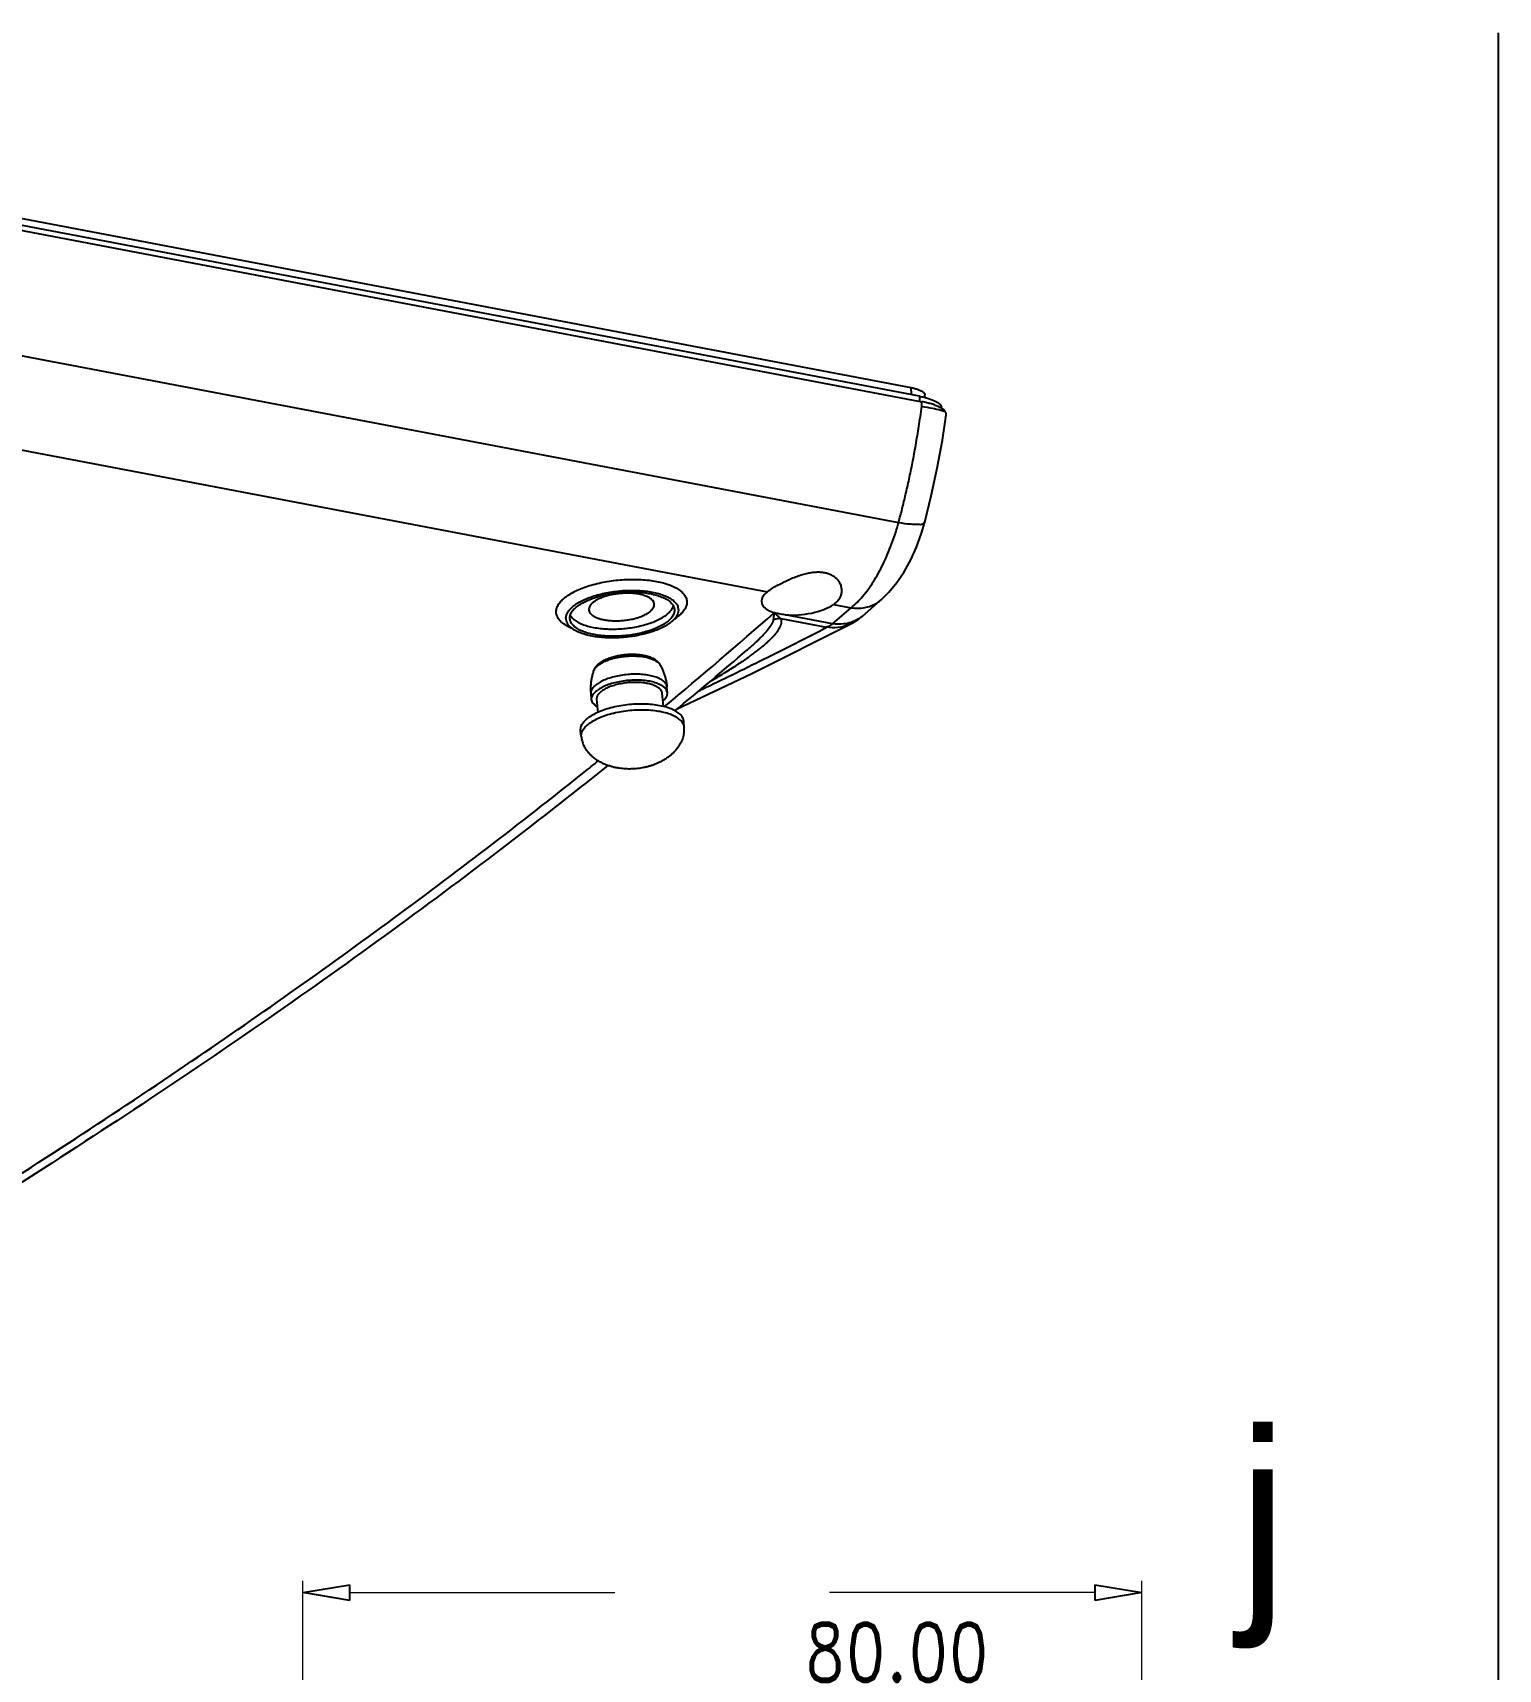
# Model space of a CAD drawing. Header units: millimetres. Extents: x -2947 to 97, y -3022 to 322.
# Drawn here: x -1272.7 to -1160.9, y -2181.3 to -2056.5 of the extents above; entities that cross this region are included whole.
import ezdxf
from ezdxf.enums import TextEntityAlignment as Align

# ---------------------------------------------------------------- set-up
doc = ezdxf.new("R2010")
doc.units = ezdxf.units.MM
doc.layers.get('0').update_dxf_attribs({"linetype": 'CONTINUOUS'})
doc.layers.get('Defpoints').update_dxf_attribs({"linetype": 'CONTINUOUS'})
doc.layers.add('dim', color=3, linetype='CONTINUOUS', lineweight=9)
doc.layers.add('text', color=212, linetype='CONTINUOUS', lineweight=20)
doc.styles.add('LongTou', font='romand.shx', dxfattribs={"width": 0.800000011920929, "bigfont": 'whgdtxt.shx'})

msp = doc.modelspace()

# ---------------------------------------------------------------- linework, layer by layer
at = {"color": 7}
for p, q in [((-1288.588417562683, -2067.759910894363), (-1205.719362908383, -2083.520469166363)), ((-1205.059573701483, -2084.180884918963), (-1287.868435653183, -2068.431774550263)), ((-1287.743193007583, -2068.836843048463), (-1204.868269700383, -2084.598517382563)), ((-1289.583757196183, -2078.028295399763), (-1206.646478425583, -2093.801832296663)), ((-1205.719362908383, -2083.520469166363), (-1205.699559327583, -2084.059168426063)), ((-1204.619054636183, -2084.280605736063), (-1204.635154970583, -2084.073619921763)), ((-1205.059565214683, -2084.180886506563), (-1205.045451118283, -2084.564819905663)), ((-1203.381615799483, -2085.096153691163), (-1203.386167982883, -2085.037635226263)), ((-1287.324654198283, -2085.658337193963), (-1216.648903564783, -2099.099896114463)), ((-1203.312065242983, -2087.533143772463), (-1203.026704405283, -2085.594934703463)), ((-1203.696275497883, -2089.665509003863), (-1203.312065242983, -2087.533143772463)), ((-1204.152481407283, -2091.784378116663), (-1203.696275497883, -2089.665509003863)), ((-1204.657510854483, -2093.798131940063), (-1204.152481407283, -2091.784378116663)), ((-1204.925798002683, -2094.697944504263), (-1204.657512623883, -2093.798100951963)), ((-1205.285845590183, -2095.683838907063), (-1204.925798002683, -2094.697944504263)), ((-1206.217604193183, -2097.564660202163), (-1205.718134671783, -2096.650585925063)), ((-1205.718134671783, -2096.650585925063), (-1205.285845590183, -2095.683838907063)), ((-1206.776904978083, -2098.399042305763), (-1206.217604193183, -2097.564660202163)), ((-1207.972481042683, -2099.702602269263), (-1207.387127713983, -2099.134391322763)), ((-1207.387127713983, -2099.134391322763), (-1206.776904978083, -2098.399042305763)), ((-1211.603761217283, -2100.059413028263), (-1210.273037721483, -2100.312498395063)), ((-1208.962336712383, -2100.560997808663), (-1208.448379222183, -2100.116032619563)), ((-1208.448379222183, -2100.116032619563), (-1207.972481042683, -2099.702602269263)), ((-1217.845256517283, -2105.321853134763), (-1210.249572513083, -2101.513408862963)), ((-1216.115367099983, -2100.697584623063), (-1216.125842193883, -2100.694549513163)), ((-1215.638225831983, -2101.139041477963), (-1212.139664362183, -2101.804414093463)), ((-1211.681830019183, -2101.532362614463), (-1215.296893332083, -2100.844827129063)), ((-1210.251654608683, -2101.514427210863), (-1210.133946349183, -2101.451523403863)), ((-1210.249585528183, -2101.513415568963), (-1210.251184244883, -2101.514238690163)), ((-1210.133946349183, -2101.451523403863), (-1209.735273355083, -2101.201232181363)), ((-1209.735273355083, -2101.201232181363), (-1209.408182985383, -2100.945741224463)), ((-1209.408418482683, -2100.945940627163), (-1208.962336712383, -2100.560997808663)), ((-1218.231817744083, -2103.561134208563), (-1218.225547747783, -2103.555756617863)), ((-1223.579299549883, -2108.046694412063), (-1217.845256517283, -2105.321853134763)), ((-1224.278207973283, -2106.795492842863), (-1224.318877780283, -2106.342086076963)), ((-1230.055015067483, -2107.313662502463), (-1230.095684874483, -2106.860255736563)), ((-1229.565723629283, -2108.291223117963), (-1229.656614578283, -2107.277926663863)), ((-1224.586260527283, -2107.838471355063), (-1224.676608462583, -2106.831228681463)), ((-1222.996049049183, -2109.435792472563), (-1223.028023939183, -2108.981634526963)), ((-1230.846826608283, -2110.139993715363), (-1230.896186217683, -2109.687395149163))]:
    msp.add_line(p, q, dxfattribs=at)
at = {"color": 0, "linetype": 'ByBlock', "lineweight": -2}
for p, q in [((-1252.091500523468, -2175.412697207475), (-1248.491500523468, -2174.812697207475)), ((-1248.491500523468, -2176.012697207475), (-1248.491500523468, -2174.812697207475)), ((-1191.691500523502, -2174.812697207475), (-1188.091500523502, -2175.412697207475)), ((-1191.691500523502, -2174.812697207475), (-1191.691500523502, -2176.012697207475)), ((-1248.491500523468, -2176.012697207475), (-1252.091500523468, -2175.412697207475)), ((-1188.091500523502, -2175.412697207475), (-1191.691500523502, -2176.012697207475))]:
    msp.add_line(p, q, dxfattribs=at)
at = {"color": 7}
for centre, radius, start, end in [((-1269.432465380383, -2081.612200230063), 64.6332407868, 357.0305798844894, 357.3517572571041), ((-1465.054954586983, -1807.494318989563), 388.1447041402, 310.7515361626909, 311.0266212504916), ((-1474.805656229183, -1806.979540784563), 391.3819384383, 309.753708785792, 311.3704577058029), ((-1225.829389674383, -2097.952021295163), 3.83725102, 302.4130767223049, 306.0732643728977), ((-1215.796267771783, -2099.558911378963), 1.1824945122, 253.5288357550948, 253.8167019833942), ((-1481.485949837983, -1796.635718632463), 404.3586931074, 309.6064790762053, 310.6213134774952), ((-1229.341806887883, -2105.289497254663), 0.5696208326, 157.7185421816049, 160.7900219919753), ((-1228.870204975183, -2109.949703409163), 1.9858419218, 185.1258569159087, 185.498489989903), ((-1224.975099749683, -2109.600319569463), 1.9859596019, 4.752757291516637, 5.125383281112191)]:
    msp.add_arc(centre, radius, start, end, dxfattribs=at)
for start_param, end_param in [(5.6739496375, 7.0593451682), (1.105431126, 2.4643606292)]:
    msp.add_ellipse((-1214.068484028983, -2099.537435133163), major_axis=(-3.0403694586, -0.3608611679), ratio=0.4215807445, start_param=start_param, end_param=end_param, dxfattribs=at)
for points, start_tangent, end_tangent in [([(-1205.719362908383, -2083.520469166363), (-1205.415892564583, -2083.588480753663), (-1205.152450620083, -2083.669394123663), (-1204.937870357783, -2083.760693393663), (-1204.776636840283, -2083.860686804263), (-1204.674961686283, -2083.965891663863), (-1204.635151475983, -2084.073619587463)], (0.9823908752010249, -0.1868372776556227), (0.07337503278369714, -0.997304419204082)), ([(-1206.646478407183, -2093.801832300163), (-1206.372422203283, -2092.754502837063), (-1206.110418420983, -2091.680414274963), (-1205.848010621483, -2090.517818936563), (-1205.589350405983, -2089.265042868663), (-1205.340031757883, -2087.926109061063), (-1205.104494706583, -2086.497400246063), (-1204.886006014083, -2084.960393455363)], (0.2612043875642441, 0.9652835168577095), (0.1293030233534475, 0.9916051271305821)), ([(-1205.059573701483, -2084.180884918963), (-1204.700111912883, -2084.258382087263), (-1204.376168147983, -2084.347198449863), (-1204.092360273383, -2084.445829417063), (-1203.851782851083, -2084.553302560063), (-1203.657661437783, -2084.668163616563), (-1203.513736168383, -2084.788937645063), (-1203.422303536983, -2084.913759274763), (-1203.386166598483, -2085.037634966263)], (0.9823908752320418, -0.186837277492536), (0.07735928247333802, -0.9970032805438558)), ([(-1204.886006539783, -2084.960393489463), (-1204.054619604483, -2085.096684913363), (-1203.439090107583, -2085.233094404863), (-1203.084723796383, -2085.359589465263)], (0.9897316099827743, -0.1429382391136301), (0.8744699800938226, -0.4850796366728969)), ([(-1203.408642423983, -2085.078367674563), (-1203.576989232583, -2084.987907301663), (-1203.837105624583, -2084.876541908163), (-1204.143158042983, -2084.773019842063), (-1204.489529188983, -2084.679671412563), (-1204.868269700383, -2084.598517382563)], (-0.857827179142858, 0.513938255750442), (-0.9823908752363897, 0.1868372774696743)), ([(-1203.084723796383, -2085.359589465263), (-1203.200453613383, -2085.229064108663), (-1203.365193219483, -2085.105252599663), (-1203.408642423983, -2085.078367674563)], (-0.5575818312476606, 0.8301219798695282), (-0.8578271791510802, 0.5139382557367185)), ([(-1203.026710610183, -2085.594932899663), (-1203.033031892083, -2085.478871331663), (-1203.084723796383, -2085.359589465263)], (0.1286751406898727, 0.991686799432382), (-0.5319598524911785, 0.8467695762942616)), ([(-1210.273037721483, -2100.312498395063), (-1209.403404812283, -2099.455804329363), (-1208.581163437083, -2098.336742071563), (-1207.832251758383, -2096.991226573263), (-1207.180672325883, -2095.463484846463), (-1206.646478425583, -2093.801832296663)], (0.7773543900734123, 0.629062915958009), (0.2646649202012348, 0.9643404378200023)), ([(-1206.646480741583, -2093.801840279763), (-1205.748373290783, -2093.925369903363), (-1205.087303401783, -2093.949269169263), (-1204.719797446283, -2093.871494511463), (-1204.681805870983, -2093.791815942663)], (0.9855605987640772, -0.1693230821943466), (0.2516074717443805, 0.9678293652097982)), ([(-1216.648903564783, -2099.099896114463), (-1216.404122532383, -2098.922838422663), (-1216.101786412983, -2098.729588830563), (-1215.751959889883, -2098.528514968563), (-1215.362537751983, -2098.326325824863), (-1214.947062431783, -2098.132975338663), (-1214.516368240083, -2097.957077162163), (-1214.085834451383, -2097.808630263563), (-1213.673041364383, -2097.696049292263), (-1213.287924713883, -2097.622311387563), (-1212.931985132383, -2097.586691556763), (-1212.600972995883, -2097.587946882663), (-1212.296732210683, -2097.625456193563)], (0.7889983795256221, 0.6143952775745775), (0.9823908752345172, -0.1868372774795206)), ([(-1212.296732210683, -2097.625456193563), (-1212.016855850383, -2097.699110926463), (-1211.761805220683, -2097.809377636663), (-1211.534957059783, -2097.955887240963), (-1211.337857400483, -2098.140388668263), (-1211.177638113483, -2098.361926404663), (-1211.064716599383, -2098.613561637763), (-1211.008271297383, -2098.881858297863), (-1211.008982296083, -2099.123355409863)], (0.9823908752368323, -0.1868372774673473), (-0.1036908317195732, -0.9946095773806439)), ([(-1231.983374901983, -2099.453416415763), (-1231.598655272483, -2099.205747185063), (-1231.148540220783, -2098.976004887963), (-1230.640731340083, -2098.768120478963), (-1230.083917381183, -2098.585650917863), (-1229.487625585283, -2098.431718309463), (-1228.862058670283, -2098.308956483463), (-1228.217920259583, -2098.219465928563), (-1227.566231739983, -2098.164777853163), (-1226.918143682783, -2098.145827985263), (-1226.284745054283, -2098.162940562463), (-1225.676873480483, -2098.215822783663), (-1225.104929812783, -2098.303569819563), (-1224.578700165783, -2098.424680293963), (-1224.107188474683, -2098.577081973063), (-1223.698462435283, -2098.758167221963), (-1223.359515463283, -2098.964837621763), (-1223.096147035483, -2099.193556984563), (-1222.912863458683, -2099.440411858863), (-1222.812800765683, -2099.701178489163), (-1222.797671056883, -2099.971395086063), (-1222.867733205783, -2100.246438168863), (-1223.021788429683, -2100.521601674063), (-1223.257200800883, -2100.792177477763), (-1223.569942348483, -2101.053535952963)], (0.8077525918690895, 0.5895216283808152), (-0.8077525918690895, -0.5895216283808152)), ([(-1231.345630854783, -2100.109512902463), (-1230.999066384583, -2099.887580944763), (-1230.591565433083, -2099.682600255363), (-1230.130718971783, -2099.498389236563), (-1229.625111698383, -2099.338379391063), (-1229.084162119883, -2099.205551399663), (-1228.517947103183, -2099.102379596363), (-1227.937014162983, -2099.030785876863), (-1227.352184980583, -2098.992103896463), (-1226.774353817183, -2098.987054227463), (-1226.214284573983, -2099.015730935563), (-1225.682410281483, -2099.077599827863), (-1225.188638751283, -2099.171508404163), (-1224.742168012683, -2099.295707325163), (-1224.351314970883, -2099.447883000063), (-1224.023360478483, -2099.625200683963), (-1223.764413707283, -2099.824357283963), (-1223.579298345483, -2100.041642889263), (-1223.471462742083, -2100.273009880263), (-1223.442915670483, -2100.514148327663), (-1223.488354658683, -2100.744185084963)], (0.8077525918659372, 0.5895216283851347), (-0.3266482761230754, -0.945145969523133)), ([(-1231.093227878183, -2100.157516488563), (-1230.737079028683, -2099.932170523063), (-1230.313709083783, -2099.726156024663), (-1229.832575428383, -2099.544075016663), (-1229.304425793383, -2099.389994888063), (-1228.741058168883, -2099.267357534263), (-1228.155057256583, -2099.178902471063), (-1227.559513348683, -2099.126605638463), (-1226.967729911883, -2099.111635261263), (-1226.392926410283, -2099.134325752963), (-1225.847943004283, -2099.194170245463), (-1225.344953722583, -2099.289831911663), (-1224.895194514583, -2099.419173827963), (-1224.508712257883, -2099.579306709863), (-1224.194140327283, -2099.766653453363), (-1223.958505740083, -2099.977029041563), (-1223.807072183383, -2100.205734031763), (-1223.743849949783, -2100.440231422063)], (0.8077525918708125, 0.5895216283784545), (0.08980944785338699, -0.9959589665625135)), ([(-1211.008982296083, -2099.123355409863), (-1211.012510481583, -2099.153445358163), (-1211.078476120783, -2099.417288468363), (-1211.203601519383, -2099.661320007663), (-1211.382797399883, -2099.878118458363), (-1211.603761217283, -2100.059413028263)], (-0.1036908317259813, -0.9946095773799758), (-0.8247536183514523, -0.5654922360352853)), ([(-1231.538107648683, -2101.893860814163), (-1231.854854815183, -2101.748785146863), (-1232.193801787183, -2101.542114747063), (-1232.457170214983, -2101.313395384163), (-1232.640453791783, -2101.066540509863), (-1232.740516484783, -2100.805773879663), (-1232.755646193583, -2100.535557282663), (-1232.685584044683, -2100.260514199863), (-1232.531528820783, -2099.985350694763), (-1232.296116449583, -2099.714774891063), (-1231.983374901983, -2099.453416415763)], (-0.926983434641822, 0.3751022685877161), (0.8077525918726698, 0.5895216283759095)), ([(-1231.909158113683, -2101.499513056163), (-1231.984246971583, -2101.322118726563), (-1232.012794043283, -2101.080980279163), (-1231.961520805283, -2100.834562328363), (-1231.831382381083, -2100.587455174363), (-1231.624803003283, -2100.344261955863), (-1231.345630854783, -2100.109512902463)], (-0.4900662556941658, 0.8716851868822254), (0.807752591861736, 0.589521628390891)), ([(-1231.711859763883, -2101.154897184863), (-1231.712487280983, -2101.147469074663), (-1231.687326927583, -2100.897727279863), (-1231.573718511083, -2100.645748009663), (-1231.374199855583, -2100.397160064563), (-1231.093227878183, -2100.157516488563)], (-0.08980944782228326, 0.9959589665653181), (0.8077525918832783, 0.5895216283613742)), ([(-1229.880016763583, -2099.853446300063), (-1230.063096168383, -2100.010887611263), (-1230.189875892483, -2100.174302258263), (-1230.257234198583, -2100.339666430163), (-1230.266615676383, -2100.476882663163)], (-0.8077525918579603, -0.5895216283960643), (0.08732615603431547, -0.9961797741734523)), ([(-1225.286701574083, -2100.030069705563), (-1225.289804748983, -2100.004044056763), (-1225.344761041983, -2099.846944021563), (-1225.459598724383, -2099.699854157563), (-1225.631490111483, -2099.566396305163), (-1225.856202666783, -2099.449856639663), (-1226.128203221483, -2099.353104754463), (-1226.440794218983, -2099.278523001963), (-1226.786278631783, -2099.227947832563), (-1227.156149486883, -2099.202624574663), (-1227.541299336283, -2099.203176770963), (-1227.932244512483, -2099.229590824663), (-1228.319358647783, -2099.281216333863), (-1228.693109707383, -2099.356782107463), (-1229.044294699883, -2099.454427465063), (-1229.364266285083, -2099.571748054163), (-1229.645145700883, -2099.705855052263), (-1229.880016763583, -2099.853446300063)], (-0.08732615604139848, 0.9961797741728313), (-0.8077525918706949, -0.5895216283786158)), ([(-1225.673300486883, -2100.653506068663), (-1225.490221082083, -2100.496064757463), (-1225.363441357983, -2100.332650110463), (-1225.296083051883, -2100.167285938663), (-1225.286701574083, -2100.030069705563)], (0.8077525918579603, 0.5895216283960643), (-0.08732615603431547, 0.9961797741734523)), ([(-1224.411285603883, -2100.893523999263), (-1224.141358925683, -2100.665008748163), (-1223.945436465983, -2100.428115880863), (-1223.827506641183, -2100.187667852963), (-1223.824383408783, -2100.177788518863)], (0.8077525918539012, 0.5895216284016261), (0.2954449861219554, 0.9553597543205373)), ([(-1210.273039578583, -2100.312477704163), (-1209.231563042083, -2100.298165455563), (-1208.315177277383, -2099.953202270963), (-1207.973079670283, -2099.702462817363)], (0.989849692423553, -0.1421182127983508), (0.7541207017799115, 0.6567358427457524)), ([(-1224.110078858883, -2101.485615704363), (-1224.456643329083, -2101.707547662063), (-1224.864144280683, -2101.912528351563), (-1225.324990741983, -2102.096739370363), (-1225.830598015283, -2102.256749215863), (-1226.371547593883, -2102.389577207263), (-1226.937762610483, -2102.492749010463), (-1227.518695550783, -2102.564342730063), (-1228.103524733183, -2102.603024710363), (-1228.681355896583, -2102.608074379363), (-1229.241425139683, -2102.579397671363), (-1229.773299432183, -2102.517528778963), (-1230.267070962483, -2102.423620202763), (-1230.713541700983, -2102.299421281663), (-1231.104394742783, -2102.147245606763), (-1231.432349235183, -2101.969927922863), (-1231.691296006483, -2101.770771322963), (-1231.876411368283, -2101.553485717663), (-1231.909158113683, -2101.499513056163)], (-0.8077525918725577, -0.5895216283760631), (-0.4900662556985705, 0.8716851868797493)), ([(-1224.362481835483, -2101.437612118263), (-1224.718630684983, -2101.662958083763), (-1225.142000629983, -2101.868972582263), (-1225.623134285383, -2102.051053590163), (-1226.151283920383, -2102.205133718863), (-1226.714651544883, -2102.327771072663), (-1227.300652457083, -2102.416226135863), (-1227.896196364983, -2102.468522968463), (-1228.487979801783, -2102.483493345663), (-1229.062783303383, -2102.460802853963), (-1229.607766709483, -2102.400958361463), (-1230.110755991083, -2102.305296695263), (-1230.560515199083, -2102.175954778863), (-1230.946997455883, -2102.015821896963), (-1231.261569386383, -2101.828475153563), (-1231.497203973683, -2101.618099565263), (-1231.648637530283, -2101.389394575163), (-1231.711859763883, -2101.154897184863)], (-0.8077525918708125, -0.5895216283784545), (-0.08980944785338699, 0.9959589665625135)), ([(-1231.683140287283, -2100.874966494663), (-1231.595835602283, -2101.013246726763), (-1231.394197688283, -2101.219732705063), (-1231.118917111183, -2101.406548486963), (-1230.775597789583, -2101.569891041963), (-1230.371228714883, -2101.706435186763), (-1229.914041675183, -2101.813401276263), (-1229.413343680283, -2101.888611789263), (-1228.879327497583, -2101.930535656763), (-1228.322864156383, -2101.938319429663), (-1227.755281645683, -2101.911804652663), (-1227.188134308683, -2101.851531090363), (-1226.632967629583, -2101.758725738563), (-1226.101083201083, -2101.635277846663), (-1225.603308656183, -2101.483700457663), (-1225.149777249283, -2101.307079250163), (-1224.749721571783, -2101.109009722563), (-1224.411285603883, -2100.893523999263)], (0.453190159873503, -0.8914138651568242), (0.8077525918655396, 0.5895216283856791)), ([(-1230.266615676383, -2100.476882663163), (-1230.263512501483, -2100.502908312063), (-1230.208556208483, -2100.660008347163), (-1230.093718526083, -2100.807098211163), (-1229.921827138983, -2100.940556063563), (-1229.697114583683, -2101.057095729063), (-1229.425114028983, -2101.153847614363), (-1229.112523031483, -2101.228429366763), (-1228.767038618683, -2101.279004536263), (-1228.397167763683, -2101.304327794063), (-1228.012017914283, -2101.303775597763), (-1227.621072737983, -2101.277361544163), (-1227.233958602683, -2101.225736034863), (-1226.860207543083, -2101.150170261363), (-1226.509022550583, -2101.052524903663), (-1226.189050965383, -2100.935204314663), (-1225.908171549683, -2100.801097316463), (-1225.673300486883, -2100.653506068663)], (0.08732615605933827, -0.9961797741712588), (0.8077525918706949, 0.5895216283786158)), ([(-1223.743849949783, -2100.440231422063), (-1223.743222432783, -2100.447659532163), (-1223.768382786083, -2100.697401326963), (-1223.881991202583, -2100.949380597163), (-1224.081509858083, -2101.197968542263), (-1224.362481835483, -2101.437612118263)], (0.08980944782228326, -0.9959589665653181), (-0.8077525918832783, -0.5895216283613742)), ([(-1223.624327332583, -2101.007673432463), (-1223.830906710383, -2101.250866650963), (-1224.110078858883, -2101.485615704363)], (-0.5659980883147752, -0.8244065526328743), (-0.8077525918410089, -0.5895216284192907)), ([(-1223.488354658683, -2100.744185084963), (-1223.494188908483, -2100.760566278463), (-1223.624327332583, -2101.007673432463)], (-0.3266482760308516, -0.9451459695550062), (-0.5659980881955136, -0.8244065527147534)), ([(-1221.049440548683, -2105.945622137163), (-1220.956481772083, -2105.892285321663), (-1220.342237560583, -2105.532817929463), (-1219.796080442083, -2105.201864894663), (-1219.309443914783, -2104.896592858563), (-1218.874255623483, -2104.613963501863), (-1218.483051011883, -2104.350832116263), (-1218.128910045783, -2104.103926664563), (-1217.805832587383, -2103.870128218363), (-1217.512205572383, -2103.649175112963), (-1217.248644174783, -2103.442546876763), (-1217.014636539083, -2103.251057290663), (-1216.807402320983, -2103.073708655963), (-1216.623806950783, -2102.909012572263), (-1216.461388321283, -2102.755859396663), (-1216.318140940883, -2102.613403596863), (-1216.192209021383, -2102.480809569763), (-1216.082017492883, -2102.357405083363), (-1215.986306872983, -2102.242780384063), (-1215.903905196983, -2102.136584383563), (-1215.833652480283, -2102.038440333663), (-1215.774440527183, -2101.947996729163), (-1215.725412276083, -2101.865294339963), (-1215.685799846283, -2101.790682920563), (-1215.654664105583, -2101.724431670963), (-1215.630476393983, -2101.665524606563), (-1215.611601874383, -2101.611954500963), (-1215.596802374383, -2101.561544959963), (-1215.585326956683, -2101.512079758363), (-1215.577070048283, -2101.461923599663), (-1215.572501182683, -2101.410349275963), (-1215.572457149583, -2101.356895931263), (-1215.578104265783, -2101.301652375263), (-1215.590596964083, -2101.245819722263), (-1215.610632233683, -2101.191072561463), (-1215.638225831983, -2101.139041477963)], (0.8679020035243472, 0.4967354550245269), (-0.5277380394680576, 0.8494071825093139)), ([(-1218.225547549483, -2103.555756848863), (-1218.117045775983, -2103.462161199563), (-1217.893798870283, -2103.266135476263), (-1217.692089447083, -2103.084459489463), (-1217.510002283883, -2102.916051383863), (-1217.345737968083, -2102.759850885463), (-1217.197791588583, -2102.614998908363), (-1217.065033157583, -2102.480949966863), (-1216.946430574483, -2102.357229662963), (-1216.840947940583, -2102.243335637363), (-1216.747602400583, -2102.138797017463), (-1216.665813732483, -2102.043595152463), (-1216.595243694383, -2101.958059504463), (-1216.535389959483, -2101.882416612263), (-1216.484601717283, -2101.815427478963), (-1216.440583086983, -2101.754747715463), (-1216.401216800683, -2101.697876144963), (-1216.364701522083, -2101.642305639463), (-1216.330018452583, -2101.586220529063), (-1216.297071463783, -2101.528853506763), (-1216.266173158983, -2101.469762109263), (-1216.238180247483, -2101.409136192663), (-1216.214582326483, -2101.348393496363), (-1216.196826256683, -2101.289441697863), (-1216.185858446783, -2101.234078957463)], (0.7589590378314581, 0.6511383715416773), (0.1384782554517437, 0.9903654743411856)), ([(-1216.185858446783, -2101.234078957463), (-1216.165344710683, -2101.075891187863), (-1216.145322343183, -2100.896600209563), (-1216.125842187383, -2100.694549584163)], (0.1386455117716474, 0.990342073258315), (0.08940021079176443, 0.9959957842834417)), ([(-1215.638229263683, -2101.139035084563), (-1215.822703727483, -2101.154082249463), (-1216.005782217083, -2101.185856492063), (-1216.185858426183, -2101.234079029263)], (-0.9993564159716208, -0.03587135147100756), (-0.9534401472126983, -0.3015823033319896)), ([(-1215.770298033883, -2100.779226025163), (-1215.947883029883, -2100.741456902963), (-1216.115379931783, -2100.697581126063)], (-0.9823908752406273, 0.1868372774473928), (-0.9606116848092482, 0.2778942083022561)), ([(-1215.638219595483, -2101.139042664063), (-1215.787247886183, -2101.013907741763), (-1215.946324264083, -2100.867401309063), (-1216.115379931783, -2100.697581126063)], (-0.781259114127435, 0.624206854009803), (-0.690856313331126, 0.7229920845559272)), ([(-1215.296893332083, -2100.844827129063), (-1215.539094349983, -2100.817111385563), (-1215.770298033883, -2100.779226025163)], (-0.9959095631377531, 0.09035564205277677), (-0.9823908752437108, 0.1868372774311799)), ([(-1211.681829737183, -2101.532362668163), (-1211.833751661783, -2101.638862756763), (-1211.986580529383, -2101.729618652363), (-1212.139662181783, -2101.804414508163)], (-0.7979886016151517, -0.6026725410140193), (-0.9166570602287171, -0.3996746601085015)), ([(-1210.251215945783, -2101.514177142863), (-1210.425822632783, -2101.596962688863), (-1211.278368418883, -2101.824329413463), (-1212.139377452483, -2101.804267809563)], (-0.889005910116103, -0.4578957215116118), (-0.9878304827758102, 0.1555343605088915)), ([(-1210.272199071483, -2101.429035320963), (-1210.845182637083, -2101.551219196463), (-1211.682114740083, -2101.532608258063)], (-0.9507431653821065, -0.3099797307554358), (-0.9894483421268443, 0.1448860871941794)), ([(-1209.408429161183, -2100.945946225463), (-1210.046502421283, -2101.343841310363), (-1210.272199071483, -2101.429035320963)], (-0.7577140946483469, -0.6525866615026974), (-0.9507431654030913, -0.309979730691073)), ([(-1221.881648065483, -2106.650858796163), (-1221.611836610583, -2106.521055134863), (-1216.962484979183, -2104.245743722363), (-1212.139664362183, -2101.804414093463)], (0.901295437961429, 0.4332049555463508), (0.8889490193740892, 0.4580061582051549)), ([(-1229.508150042183, -2104.659434467763), (-1229.390562745183, -2104.580070534263), (-1229.259706072783, -2104.503889867963), (-1229.116428824283, -2104.431386633363), (-1228.961660251983, -2104.363031059263), (-1228.796404013783, -2104.299266423163), (-1228.621731907983, -2104.240506283263), (-1228.438776727383, -2104.187131713063), (-1228.248725016083, -2104.139488870363), (-1228.052809329083, -2104.097886736263), (-1227.852300255883, -2104.062595116763), (-1227.648498174883, -2104.033842891763), (-1227.442724820483, -2104.011816530263), (-1227.236314712583, -2103.996658881763), (-1227.030606499483, -2103.988468249563), (-1226.826934278583, -2103.987297752863), (-1226.626618941983, -2103.993154982863), (-1226.430959612083, -2104.006001953263), (-1226.241225214383, -2104.025755346463), (-1226.058646249983, -2104.052287054063), (-1225.884406812983, -2104.085425007763), (-1225.719636913783, -2104.124954295163), (-1225.565405147783, -2104.170618553763), (-1225.422711767983, -2104.222121633163), (-1225.292482195183, -2104.279129516263), (-1225.175561018783, -2104.341272484863), (-1225.072706516983, -2104.408147517963), (-1224.984585741283, -2104.479320905263), (-1224.911770188383, -2104.554331060063), (-1224.854732095483, -2104.632691512563), (-1224.844298687483, -2104.650406553063)], (0.807752591867948, 0.5895216283823792), (0.4915861572089152, -0.8708289441908622)), ([(-1229.397686642683, -2104.499753234563), (-1229.256739507283, -2104.405390039263), (-1229.104492048583, -2104.318920329963), (-1228.943190841983, -2104.240514673563), (-1228.774595651683, -2104.170012262963), (-1228.600062457783, -2104.107129149663), (-1228.420259219383, -2104.051457419163), (-1228.235600943283, -2104.002684600863), (-1228.047142357183, -2103.960777426063), (-1227.855640730283, -2103.925670960863), (-1227.661737335583, -2103.897335897863), (-1227.466452361083, -2103.875834406663), (-1227.270533999283, -2103.861209961363), (-1227.074935863383, -2103.853543958963), (-1226.880425942183, -2103.852924859463), (-1226.687724205683, -2103.859477346063), (-1226.497940601283, -2103.873337543863), (-1226.311463362083, -2103.894733055063), (-1226.128964631983, -2103.923972627163), (-1225.951684726983, -2103.961346550663), (-1225.779839707183, -2104.007478544763), (-1225.614516017483, -2104.063008422563), (-1225.458686710383, -2104.127911650263), (-1225.314451063883, -2104.202158300563), (-1225.185072539483, -2104.284507682863), (-1225.075110890083, -2104.371063537063), (-1224.981559132483, -2104.462418736463), (-1224.905746879583, -2104.555013640163), (-1224.844297225083, -2104.650405727563)], (0.8077525918734703, 0.5895216283748129), (0.4916448417959914, -0.8707958139170139)), ([(-1230.095684874483, -2106.860255736563), (-1230.111856500083, -2106.561101470063), (-1230.106770323583, -2106.261285623563), (-1230.080402056683, -2105.962592269563), (-1230.032899893883, -2105.666838099463), (-1229.964594458483, -2105.375856061463), (-1229.879712143983, -2105.102073784263)], (-0.08933959648098783, 0.9960012231421276), (0.3288257415082089, 0.9443906139524982)), ([(-1229.879712143983, -2105.102073784263), (-1229.838458349383, -2105.001929251663), (-1229.783133607583, -2104.900729735963), (-1229.712076551083, -2104.798562404263), (-1229.623900004383, -2104.696281426663), (-1229.518441573583, -2104.595770452163), (-1229.397686642683, -2104.499753234563)], (0.3288257415886026, 0.9443906139245061), (0.8077525918848351, 0.589521628359241)), ([(-1229.868895540083, -2105.073521687363), (-1229.831945943083, -2104.998191166863), (-1229.774130248783, -2104.911396489763), (-1229.700557712083, -2104.825636367263), (-1229.611705495083, -2104.741467019563), (-1229.508150042183, -2104.659434467763)], (0.3789465487038308, 0.9254185610984119), (0.8077525918944843, 0.5895216283460197)), ([(-1224.319100638083, -2106.342106991863), (-1224.360216243883, -2106.182183477063), (-1224.500306166783, -2105.978300123863), (-1224.732578882183, -2105.795627888063), (-1225.049124621283, -2105.640387453663), (-1225.439163798583, -2105.517865347463), (-1225.889414097683, -2105.432233912763), (-1226.384542784683, -2105.386409225463), (-1226.907688846083, -2105.381951790163), (-1227.441037169983, -2105.419013399663), (-1227.966425219083, -2105.496331965263), (-1228.465961533383, -2105.611274495863), (-1228.922635002983, -2105.759926761463), (-1229.320894160483, -2105.937226587463), (-1229.647176767883, -2106.137136240963)], (-0.093438053361469, 0.9956250951959875), (-0.8077525918738794, -0.5895216283742524)), ([(-1224.844297225083, -2104.650405727563), (-1224.712627144883, -2104.903494737663), (-1224.594072408783, -2105.176280432663), (-1224.494699141783, -2105.458176558263), (-1224.415305979083, -2105.747564476763), (-1224.356536571783, -2106.042771600163), (-1224.318877780283, -2106.342086076963)], (0.4916448417692579, -0.8707958139321075), (0.08933959647275184, -0.9960012231428663)), ([(-1230.095462016683, -2106.860234821663), (-1230.097482947183, -2106.802006868863), (-1230.042197133583, -2106.577016173463), (-1229.890371662383, -2106.352848038563), (-1229.647176767883, -2106.137136240963)], (-0.09343805330607916, 0.9956250952011858), (0.8077525918629604, 0.5895216283892134)), ([(-1230.054803037983, -2107.313526063963), (-1230.056813140183, -2107.255413634763), (-1230.001527326683, -2107.030422939363), (-1229.849701855483, -2106.806254804363), (-1229.606506960883, -2106.590543006863)], (-0.09320906554114897, 0.9956465588254427), (0.8077525918756063, 0.5895216283718863)), ([(-1224.278420002783, -2106.795629281363), (-1224.319546436883, -2106.635590242963), (-1224.459636359783, -2106.431706889763), (-1224.691909075183, -2106.249034653963), (-1225.008454814283, -2106.093794219563), (-1225.398493991583, -2105.971272113363), (-1225.848744290683, -2105.885640678663), (-1226.343872977783, -2105.839815991363), (-1226.867019039083, -2105.835358556063), (-1227.400367362983, -2105.872420165563), (-1227.925755412083, -2105.949738731163), (-1228.425291726483, -2106.064681261763), (-1228.881965195983, -2106.213333527363), (-1229.280224353483, -2106.390633353363), (-1229.606506960883, -2106.590543006863)], (-0.09320906549367747, 0.9956465588298868), (-0.8077525918697482, -0.5895216283799127)), ([(-1224.676791246583, -2106.831346300863), (-1224.712245069083, -2106.693381612563), (-1224.833012244083, -2106.517620101163), (-1225.033247343483, -2106.360144035863), (-1225.306131601383, -2106.226316075163), (-1225.642372271483, -2106.120693569763), (-1226.030519080983, -2106.046873367463), (-1226.457354156083, -2106.007369326663), (-1226.908342139883, -2106.003526710063), (-1227.368125177783, -2106.035476373463), (-1227.821045909783, -2106.102130309263), (-1228.251680663583, -2106.201218697763), (-1228.645364688983, -2106.329367202563), (-1228.988691548883, -2106.482211880163), (-1229.269969658783, -2106.654547788363)], (-0.0932090654834353, 0.9956465588308456), (-0.8077525918646835, -0.5895216283868524)), ([(-1223.028302860083, -2108.981596344163), (-1223.044309464183, -2108.874236315563), (-1223.159581402183, -2108.616357173063), (-1223.378607844583, -2108.377715530363), (-1223.695414321183, -2108.164820909063), (-1224.101359176983, -2107.983480519663), (-1224.585369294683, -2107.838640855263), (-1225.134242139883, -2107.734252764263), (-1225.733005892283, -2107.673163681663), (-1226.365327837383, -2107.657039958463), (-1227.013959881083, -2107.686321407763), (-1227.661209031983, -2107.760209307963), (-1228.289420020483, -2107.876688189663), (-1228.881456888383, -2108.032580812763), (-1229.421170413483, -2108.223634832863), (-1229.893838617483, -2108.444638794163), (-1230.286568344083, -2108.689564284963)], (-0.0688189762945157, 0.9976291638187883), (-0.8077525918735607, -0.589521628374689)), ([(-1229.604472470583, -2107.882127629663), (-1229.641313965583, -2107.860120691363), (-1229.873586680983, -2107.677448455563), (-1230.013676603883, -2107.473565102363), (-1230.054803037983, -2107.313526063963)], (-0.865055320281601, 0.5016764822597296), (-0.09320906547450497, 0.9956465588316817)), ([(-1229.656431794183, -2107.277809044563), (-1229.658164640883, -2107.227712122763), (-1229.610504456783, -2107.033754626663), (-1229.479620429883, -2106.840506234463), (-1229.269969658783, -2106.654547788363)], (-0.09320906555420544, 0.9956465588242205), (0.8077525918726395, 0.5895216283759513)), ([(-1224.617892977483, -2107.432996082163), (-1224.483521185383, -2107.302900540963), (-1224.331695714183, -2107.078732405963), (-1224.276409900683, -2106.853741710563), (-1224.278420002783, -2106.795629281363)], (0.7610374417050025, 0.6487079561120742), (-0.09320906552176855, 0.995646558827257)), ([(-1230.895953639883, -2109.687473363563), (-1230.890588622283, -2109.498904317363), (-1230.791834518483, -2109.223985860263), (-1230.588646950083, -2108.951730376163), (-1230.286568344083, -2108.689564284963)], (-0.1060721987769478, 0.9943584306710653), (0.8077525918676205, 0.5895216283828281)), ([(-1222.997331877883, -2109.422924765263), (-1223.012298591283, -2109.328631557763), (-1223.127315835683, -2109.071322199763), (-1223.345858338783, -2108.833207836163), (-1223.661964830883, -2108.620783605963), (-1224.067012750783, -2108.439843888463), (-1224.549953447183, -2108.295324247563), (-1225.097613556883, -2108.191166802263), (-1225.695054339583, -2108.130212696163), (-1226.325979168183, -2108.114124598363), (-1226.973178058083, -2108.143341350163), (-1227.618997110783, -2108.217065994963), (-1228.245820065883, -2108.333287516363), (-1228.836548827283, -2108.488835694363), (-1229.375069854283, -2108.679467580263), (-1229.846693696983, -2108.899983232963), (-1230.238555686483, -2109.144367560363)], (-0.08730551575192366, 0.9961815833066231), (-0.8077525918686614, -0.589521628381402)), ([(-1230.847854155483, -2110.127104052063), (-1230.841241380683, -2109.951919354463), (-1230.742705474383, -2109.677608330163), (-1230.539966849183, -2109.405954395063), (-1230.238555686483, -2109.144367560363)], (-0.0872943674297357, 0.9961825602845304), (0.8077525918642277, 0.5895216283874769)), ([(-1230.846909490283, -2110.139985827263), (-1230.825478176983, -2110.296904745363), (-1230.786684055183, -2110.470589358163), (-1230.732023861383, -2110.642533125163), (-1230.661236381583, -2110.812399705963), (-1230.573956890383, -2110.979830892663), (-1230.469745565683, -2111.144373162263), (-1230.348104724083, -2111.305468343463), (-1230.208346593983, -2111.462600311963), (-1230.049761609883, -2111.615040928263), (-1229.872261400083, -2111.761398007663), (-1229.676115231883, -2111.900150166763), (-1229.458876738283, -2112.031457542563), (-1229.218322133883, -2112.154501479863), (-1228.963115410483, -2112.263572735763), (-1228.705703047583, -2112.354370682663), (-1228.453088713683, -2112.426921454563), (-1228.205337573083, -2112.483658942063), (-1227.961418317383, -2112.526622508263), (-1227.720595778683, -2112.557226514563), (-1227.481875547583, -2112.576496015763), (-1227.244262885883, -2112.585085099963), (-1227.006742018683, -2112.583326880963), (-1226.769618531283, -2112.571352223163), (-1226.534353126483, -2112.549364520263), (-1226.300579633583, -2112.517419996163), (-1226.067938301183, -2112.475402806363), (-1225.836032960583, -2112.423006001563), (-1225.604714123883, -2112.359785686963), (-1225.373840518883, -2112.285104045063), (-1225.141850160883, -2112.197502028763), (-1224.907641744783, -2112.095059750463), (-1224.670902369783, -2111.975493660663), (-1224.431529951383, -2111.835756233063), (-1224.196604704783, -2111.676703661063)], (0.0958190534523524, -0.9953987688336243), (0.8077509619011276, 0.5895238617289408)), ([(-1224.196591273083, -2111.676693857163), (-1223.996776214083, -2111.520469956663), (-1223.812213282683, -2111.354563158963), (-1223.647988946383, -2111.184271705763), (-1223.503549925483, -2111.010688885363), (-1223.378285666983, -2110.834749659863), (-1223.271573029383, -2110.657259771563), (-1223.182775090483, -2110.478858469463), (-1223.111299570783, -2110.300077912063), (-1223.056650510783, -2110.121496084363), (-1223.018352661983, -2109.943592893263), (-1222.995971272383, -2109.766733204863), (-1222.989143411083, -2109.591265414563), (-1222.995968837583, -2109.435770571063)], (0.8077488869397811, 0.589526704778965), (-0.08285662368964294, 0.9965614782394275)), ([(-1279.579482452483, -2147.263882759563), (-1261.572592332183, -2135.582906512963), (-1245.602886425783, -2124.332358827663), (-1230.639679426883, -2112.866913392163), (-1229.547650716683, -2111.989801976963)], (0.8489389444529971, 0.5284909352023278), (0.7786200430768321, 0.6274956800799766)), ([(-1228.812201222283, -2112.330960945963), (-1230.851646552483, -2113.955404564563), (-1239.627164254283, -2120.726776994363), (-1248.759332779683, -2127.429807861463), (-1258.242472240883, -2134.060614297563), (-1268.070728662283, -2140.615367051863), (-1278.238028487483, -2147.090258996763)], (-0.7803136780764826, -0.6253883304049985), (-0.8489389444516389, -0.5284909352045097))]:
    msp.add_spline(points, degree=3, dxfattribs=dict(at, start_tangent=start_tangent, end_tangent=end_tangent))
at = {"layer": 'Defpoints'}
msp.add_line((-1160.918681352978, -2056.461755056242), (-1160.918681352978, -2423.54008440376), dxfattribs=at)
at = {"layer": 'Defpoints', "color": 0}
msp.add_point((-1252.091500523468, -2175.412697207475), dxfattribs=at)
at = {"layer": 'dim', "color": 131, "lineweight": 5}
for p, q in [((-1252.091500523468, -2202.117421930161), (-1252.091500523468, -2174.513147207475)), ((-1188.091500523502, -2202.117421930161), (-1188.091500523502, -2174.513147207475))]:
    msp.add_line(p, q, dxfattribs=at)
at = {"layer": 'dim', "lineweight": 5}
for p, q in [((-1248.491500523468, -2175.412697207475), (-1228.276764809199, -2175.412697207475)), ((-1191.691500523502, -2175.412697207475), (-1211.906236237771, -2175.412697207475))]:
    msp.add_line(p, q, dxfattribs=at)

# ---------------------------------------------------------------- texts
at = {"layer": 'dim', "color": 122, "style": 'LongTou', "text_generation_flag": 6, "width": 0.800000011920929}
msp.add_text('80.00', height=4.5, rotation=180, dxfattribs=at).set_placement((-1213.798081782539, -2177.712860741524), align=Align.TOP_LEFT)
at = {"layer": 'text', "color": 1, "text_generation_flag": 6}
msp.add_text('j', height=12.768, rotation=180, dxfattribs=at).set_placement((-1180.768024864429, -2163.053808859105), align=Align.TOP_LEFT)

doc.saveas('drawing.dxf')
